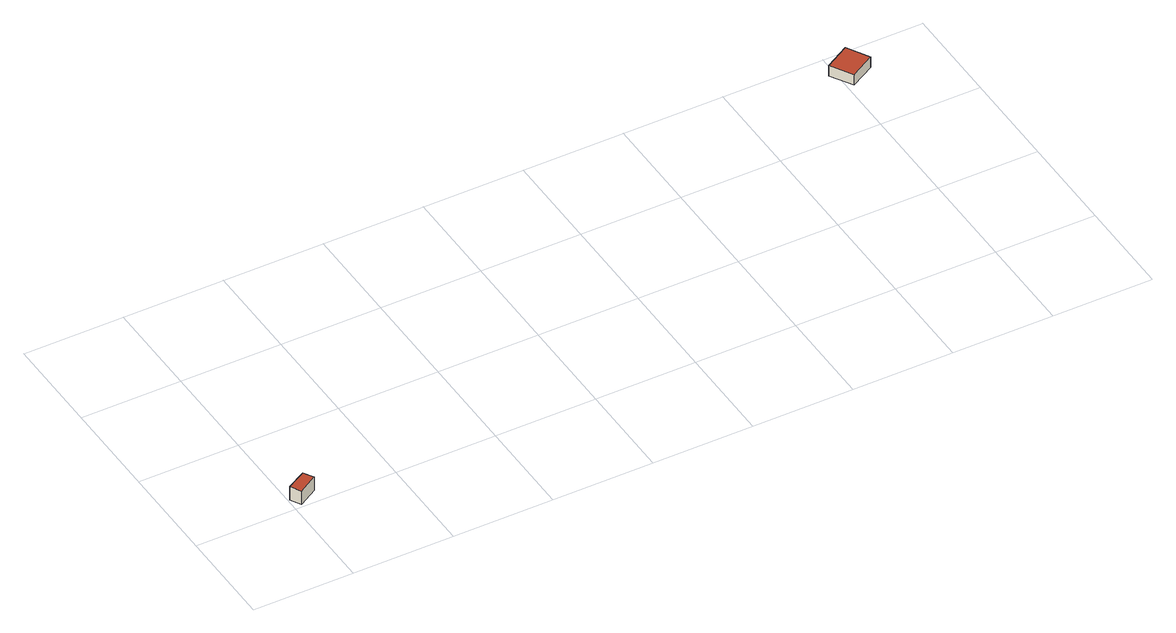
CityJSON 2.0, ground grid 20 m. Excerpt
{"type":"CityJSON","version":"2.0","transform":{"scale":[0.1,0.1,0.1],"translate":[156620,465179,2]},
"CityObjects":{
"building1":{"type":"Building","attributes":{"b3_dak_type":"horizontal","b3_extrusie":"standard","b3_h_dak_50p":6.22,"b3_h_dak_70p":6.23,"b3_h_dak_max":6.26,"b3_h_dak_min":6.2,"b3_h_maaiveld":3.2,"b3_is_glas_dak":false,"b3_kas_warenhuis":false,"b3_kwaliteitsindicator":true,"b3_mutatie_ahn3_ahn4":false,"b3_mutatie_ahn4_ahn5":false,"b3_n_nok":0,"b3_n_vlakken":1,"b3_opp_buitenmuur":40.78,"b3_opp_dak_plat":10.34,"b3_opp_dak_schuin":0,"b3_opp_grond":10.34,"b3_opp_scheidingsmuur":0,"b3_rmse_lod12":0.013,"b3_rmse_lod13":0.013,"b3_rmse_lod22":0.0119,"b3_t_run":10,"b3_val3dity_lod12":"[]","b3_val3dity_lod13":"[]","b3_val3dity_lod22":"[]","b3_volume_lod12":31.32,"b3_volume_lod13":31.32,"b3_volume_lod22":31.28,"geconstateerd":false,"oorspronkelijkbouwjaar":1992,"status":"Pand in gebruik"},"children":["building1-1"]},
"building1-1":{"type":"BuildingPart","parents":["building1"],"geometry":[{"type":"Solid","lod":"2.2","boundaries":[[[[0,1,2,3]],[[4,5,6,7]],[[7,6,1,0]],[[6,5,2,1]],[[5,4,3,2]],[[4,7,0,3]]]],"semantics":{"surfaces":[{"type":"GroundSurface"},{"type":"RoofSurface"},{"type":"WallSurface"}],"values":[[0,1,2,2,2,2]]}}]},
"building2":{"type":"Building","attributes":{"b3_dak_type":"slanted","b3_extrusie":"standard","b3_h_dak_50p":5.17,"b3_h_dak_70p":5.19,"b3_h_dak_max":5.35,"b3_h_dak_min":5.12,"b3_h_maaiveld":2.89,"b3_is_glas_dak":false,"b3_kas_warenhuis":false,"b3_kwaliteitsindicator":true,"b3_mutatie_ahn3_ahn4":false,"b3_mutatie_ahn4_ahn5":false,"b3_n_nok":0,"b3_n_vlakken":3,"b3_opp_buitenmuur":48.8,"b3_opp_dak_plat":28.39,"b3_opp_dak_schuin":0,"b3_opp_grond":28.39,"b3_opp_scheidingsmuur":0,"b3_rmse_lod12":0.791,"b3_rmse_lod13":0.791,"b3_rmse_lod22":0.79,"b3_t_run":14,"b3_val3dity_lod12":"[]","b3_val3dity_lod13":"[]","b3_val3dity_lod22":"[]","b3_volume_lod12":65.29,"b3_volume_lod13":65.29,"b3_volume_lod22":64.9,"geconstateerd":false,"oorspronkelijkbouwjaar":1998,"status":"Pand in gebruik"},"children":["building2-1"]},
"building2-1":{"type":"BuildingPart","parents":["building2"],"geometry":[{"type":"Solid","lod":"2.2","boundaries":[[[[8,9,10,11]],[[12,13,14,15]],[[15,14,9,8]],[[14,13,10,9]],[[13,12,11,10]],[[12,15,8,11]]]],"semantics":{"surfaces":[{"type":"GroundSurface"},{"type":"RoofSurface"},{"type":"WallSurface"}],"values":[[0,1,2,2,2,2]]}}]}
},
"vertices":[
[52,25,12],[14,3,12],[2,24,12],[40,45,12],[40,45,42],[2,24,42],[14,3,42],[52,25,42],
[1413,514,9],[1388,558,9],[1437,586,9],[1462,542,9],[1462,542,32],[1437,586,32],[1388,558,32],[1413,514,32]
]}
